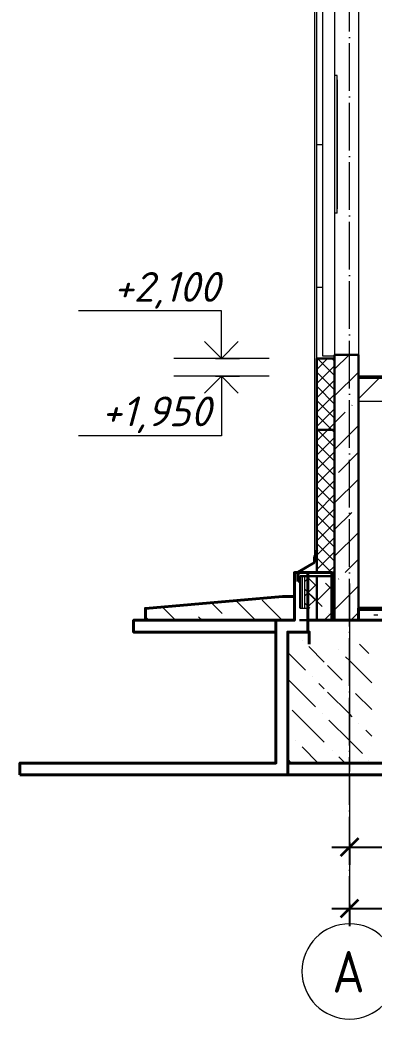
# Model space of a CAD drawing. Header units: millimetres. Extents: x -2951072 to 8268522, y -652067 to -630209.
# Drawn here: x 2691545 to 2694520, y -647572 to -639175 of the extents above; entities that cross this region are included whole.
import ezdxf

# ---------------------------------------------------------------- set-up
doc = ezdxf.new("R2010")
doc.units = ezdxf.units.MM
doc.header["$LTSCALE"] = 20
doc.linetypes.add('_ШПТ__20_т__2_5__Линия сетки', pattern=[25, 20, -2.5, 0, -2.5])
doc.linetypes.add('CENTER', pattern=[50.8, 31.75, -6.35, 6.35, -6.35])
doc.layers.get('0').update_dxf_attribs({"lineweight": 0})
doc.layers.get('Defpoints').update_dxf_attribs({"color": 4})
for name, color, linetype in [('ANNO-TEXT', 251, 'Continuous'), ('PDF __PP__F_Plate', 7, 'Continuous'), ('PDF __PP_Axis', 7, 'Continuous')]:
    doc.layers.add(name, color=color, linetype=linetype)
for name, color, linetype, lineweight in [('Высотные отметки', 7, 'Continuous', 9), ('Обобщенные модели', 7, 'Continuous', 18), ('Общие ребра', 7, 'Continuous', 18), ('ОСИ', 251, 'CENTER', 18), ('Перекрытия', 7, 'Continuous', 18), ('Стены', 7, 'Continuous', 18), ('Стены разрез', 7, 'Continuous', 30), ('Стены штриховка', 7, 'Continuous', 30), ('Типовые аннотации', 7, 'Continuous', 18)]:
    doc.layers.add(name, color=color, linetype=linetype, lineweight=lineweight)
for name, color, linetype, lineweight, true_color in [('Импосты витража', 7, 'Continuous', 9, 0x004080), ('Лестницы', 7, 'Continuous', 9, 0x506c76), ('Линии', 7, 'Continuous', 9, 0x00a600), ('Панели витража', 7, 'Continuous', 9, 0x0080c0), ('Фундамент несущей конструкции', 7, 'Continuous', 18, 0x400080)]:
    doc.layers.add(name, color=color, linetype=linetype, lineweight=lineweight, true_color=true_color)
doc.styles.add('GOST Common', font='', dxfattribs={"width": 0.9, "height": 350})
doc.styles.add('PDF ISOCPEUR Italic', font='isocpeui.ttf')
doc.styles.add('SPDS', font='isocpeui.ttf')
doc.styles.get('GOST Common').set_extended_font_data('GOST Common')
doc.dimstyles.new('м 100', dxfattribs={"dimscale": 100, "dimtxt": 2, "dimasz": 1.5, "dimexe": 1.5, "dimexo": 0.625, "dimtad": 1, "dimdec": 0, "dimrnd": 5, "dimtxsty": 'SPDS', "dimblk": 'ARCHTICK', "dimcen": 2.5, "dimdle": 1.5, "dimclrd": 256, "dimclre": 256, "dimclrt": 256, "dimadec": 0, "dimazin": 0, "dimtfac": 1, "dimtdec": 0, "dimtmove": 1, "dimatfit": 3, "dimldrblk": 'OPEN30', "dimfxl": 1, "dimarcsym": 0})
pattern_1 = [(45, (2699496.43, -640620.17), (-106.066, 106.066), [])]
pattern_2 = [(45, (2699496.43, -640620.17), (-60.1041, 60.1041), []), (135, (2699496.43, -640620.17), (-60.1041, -60.1041), [])]
pattern_3 = [(0, (2699496.43, -640620.17), (406.4, 101.6), [33.528, -271.272, 33.528, -271.272, -1625.6]), (0, (2699496.43, -640620.17), (406.4, 101.6), [-609.6, 33.528, -576.072, 33.528, -271.272, -711.2]), (0, (2699496.43, -640620.17), (406.4, 101.6), [-1524, 33.528, -169.672, 33.528, -474.472]), (120, (2699648.83, -640569.37), (-291.1882, 301.1527), [33.528, -271.272, 33.528, -271.272, -1625.6]), (120, (2699648.83, -640569.37), (-291.1882, 301.1527), [-609.6, 33.528, -576.072, 33.528, -271.272, -711.2]), (120, (2699648.83, -640569.37), (-291.1882, 301.1527), [-1524, 33.528, -169.672, 33.528, -474.472]), (240, (2699699.63, -640366.17), (-115.2118, -402.7527), [33.528, -271.272, 33.528, -271.272, -1625.6]), (240, (2699699.63, -640366.17), (-115.2118, -402.7527), [-609.6, 33.528, -576.072, 33.528, -271.272, -711.2]), (240, (2699699.63, -640366.17), (-115.2118, -402.7527), [-1524, 33.528, -169.672, 33.528, -474.472])]
pattern_4 = [(45, (2699496.43, -640620.17), (-235.732, 235.732), []), (45, (2699653.6, -640620.17), (-235.732, 235.732), [])]
pattern_5 = [(45, (2699496.43, -640620.17), (-224.506, 224.506), []), (45, (2699720.94, -640620.17), (-224.506, 224.506), [396.875, -79.375, 3.353, -76.022])]

# ---------------------------------------------------------------- blocks, each defined once
blk = doc.blocks.new('Прямоугольный импост - 50х100 мм RAL 9016-1207083-_О__Р__2-2_')
at = {"layer": 'Импосты витража', "color": 7}
for p, q in [((-225, 2120), (-225, 3310)), ((-125, 3310), (-125, 2130)), ((-125, 2120), (-225, 2120))]:
    blk.add_line(p, q, dxfattribs=at)
blk = doc.blocks.new('Прямоугольный импост - 50х100 мм RAL 9016-1207060-_О__Р__2-2_')
at = {"layer": 'Импосты витража', "color": 7}
for p, q in [((-225, 5680), (-125, 5680)), ((-225, 4490), (-225, 5680)), ((-125, 5680), (-125, 4490))]:
    blk.add_line(p, q, dxfattribs=at)
blk = doc.blocks.new('135_Витраж створка_Открывание_Профиль - Правое верхнее открывание-1512337-_О__Р__2-2_')
at = {"layer": 'Панели витража', "color": 7}
for p, q in [((-105, 4479), (-125, 4479)), ((-105, 3321), (-105, 4479)), ((-100, 4442.6), (-105, 4442.6)), ((-100, 3357.4), (-100, 4442.6)), ((-105, 3321), (-125, 3321)), ((-100, 3357.4), (-105, 3357.4))]:
    blk.add_line(p, q, dxfattribs=at)
blk = doc.blocks.new('Прямоугольный импост - 50х100 мм RAL 9016-1207086-_О__Р__2-2_')
at = {"layer": 'Импосты витража', "color": 7}
for p, q in [((-225, 3310), (-225, 4490)), ((-125, 4490), (-125, 3310))]:
    blk.add_line(p, q, dxfattribs=at)
blk = doc.blocks.new('190_ФЭ_Цоколь_Типовой - ФЭ-Ц1_140х80-1285834-_О__Р__2-2_')
at = {"layer": 'Обобщенные модели', "lineweight": 9}
h = blk.add_hatch(dxfattribs=at)
h.set_pattern_fill('FP_32', color=256, style=0, pattern_type=2)
h.set_pattern_definition([(45, (5182.4, 3500), (-106.066, 106.066), [])])
h.paths.add_polyline_path([(-433.1, 225), (-432.1, 226.7), (-432.1, 304.4), (-293.9, 384.2), (-293.9, 434.4), (-277, 451.3), (-277, 481.9), (-278, 481.8), (-278, 451.8), (-294.9, 434.8), (-294.9, 384.8), (-433.1, 305)], flags=0)
h.paths.add_polyline_path([(-276, 482.3), (-275.1, 482.5), (-278.4, 491)], flags=0)
at = {"layer": 'Обобщенные модели', "lineweight": 40}
for p, q in [((-278, 451.8), (-294.9, 434.8)), ((-294.9, 434.8), (-294.9, 384.8)), ((-293.9, 434.4), (-277, 451.3)), ((-293.9, 384.2), (-293.9, 434.4)), ((-277.7, 492.2), (-280.6, 491.4)), ((-280.6, 491.4), (-278, 481.8)), ((-279.3, 490.7), (-278.4, 491)), ((-277, 481.9), (-279.3, 490.7)), ((-278.4, 491), (-276, 482.3)), ((-278, 481.8), (-278, 451.8)), ((-275.1, 482.5), (-277.7, 492.2)), ((-277, 451.3), (-277, 481.9)), ((-276, 482.3), (-275.1, 482.5)), ((-294.9, 384.8), (-433.1, 305)), ((-432.1, 304.4), (-293.9, 384.2)), ((-433.1, 305), (-433.1, 225)), ((-432.1, 226.7), (-432.1, 304.4)), ((-433.1, 225), (-415.8, 235)), ((-416.3, 235.9), (-432.1, 226.7)), ((-415.8, 235), (-416.3, 235.9))]:
    blk.add_line(p, q, dxfattribs=at)
blk = doc.blocks.new('190_ФЭ_Стена_Стык вертикальный - ФЭ-C1_110-1290850-_О__Р__2-2_')
at = {"layer": 'Обобщенные модели'}
for p, q in [((-278, 5100), (-295, 5100)), ((-295, 5100), (-295, 434.7)), ((-275, 5100), (-278, 5100)), ((-278, 5100), (-278, 491.6)), ((-278, 489.6), (-278, 485.7)), ((-277, 452.8), (-275, 454.7))]:
    blk.add_line(p, q, dxfattribs=at)
blk = doc.blocks.new('Ось сетки - Круг_Ø8 мм-6577-_О__Р__2-2_')
at = {"layer": 'ОСИ', "linetype": 'Continuous', "lineweight": 20}
for start, end in [(360, 180), (180, 360)]:
    blk.add_arc((0, -2256.1), 400, start, end, dxfattribs=at)
blk = doc.blocks.new('_ARCHTICK')
at = {"color": 0, "linetype": 'ByBlock', "const_width": 0.15}
blk.add_lwpolyline([(-0.5, -0.5), (0.5, 0.5)], dxfattribs=at)
blk = doc.blocks.new('*D237')
at = {"lineweight": -2, "transparency": 16777216}
for p, q in [((2694314, -646089.4), (2694314, -646276.8)), ((2700314, -646089.4), (2700314, -646276.8)), ((2694164, -646126.8), (2700464, -646126.8))]:
    blk.add_line(p, q, dxfattribs=at)
at = {"layer": 'Defpoints', "color": 0, "transparency": 16777216}
for p in [(2694314, -646026.9), (2700314, -646026.9), (2700314, -646126.8)]:
    blk.add_point(p, dxfattribs=at)
at = {"lineweight": -2, "transparency": 16777216, "xscale": 150, "yscale": 150, "zscale": 150, "rotation": 180}
blk.add_blockref('_ARCHTICK', (2694314, -646126.8), dxfattribs=at)
at = {"lineweight": -2, "transparency": 16777216, "xscale": 150, "yscale": 150, "zscale": 150}
blk.add_blockref('_ARCHTICK', (2700314, -646126.8), dxfattribs=at)
at = {"transparency": 16777216, "insert": (2697314, -645939.3), "char_height": 250, "width": 756.843, "attachment_point": 5, "style": 'SPDS'}
blk.add_mtext('6000', dxfattribs=at)
blk = doc.blocks.new('_OPEN30')
at = {"color": 0, "linetype": 'ByBlock'}
for p, q in [((-1, 0.268), (0, 0)), ((0, 0), (-1, -0.268)), ((0, 0), (-1, 0))]:
    blk.add_line(p, q, dxfattribs=at)
blk = doc.blocks.new('*D239')
at = {"lineweight": -2, "transparency": 16777216}
for p, q in [((2694164, -646642.8), (2706464, -646642.8)), ((2694314, -646605.3), (2694314, -646792.8)), ((2706314, -646605.3), (2706314, -646792.8))]:
    blk.add_line(p, q, dxfattribs=at)
at = {"layer": 'Defpoints', "color": 0, "transparency": 16777216}
for p in [(2694314, -646542.8), (2706314, -646542.8), (2706314, -646642.8)]:
    blk.add_point(p, dxfattribs=at)
at = {"lineweight": -2, "transparency": 16777216, "xscale": 150, "yscale": 150, "zscale": 150, "rotation": 180}
blk.add_blockref('_ARCHTICK', (2694314, -646642.8), dxfattribs=at)
at = {"lineweight": -2, "transparency": 16777216, "xscale": 150, "yscale": 150, "zscale": 150}
blk.add_blockref('_ARCHTICK', (2706314, -646642.8), dxfattribs=at)
at = {"transparency": 16777216, "insert": (2699265.4, -646246.9), "char_height": 250, "width": 889.802, "attachment_point": 1, "line_spacing_factor": 1.022761, "style": 'SPDS'}
blk.add_mtext('12000', dxfattribs=at)
blk = doc.blocks.new('Высотные отметки - Стрелка вниз-5092-_О__Р__2-2_')
at = {"layer": 'Типовые аннотации'}
for p, q in [((9547.4, 6900), (10347.4, 6900)), ((9947.4, 6900), (9947.4, 6400)), ((9947.4, 6400), (11147.4, 6400))]:
    blk.add_line(p, q, dxfattribs=at)
at = {"layer": 'Типовые аннотации', "lineweight": 20}
for q in [(9806, 6758.6), (10088.8, 6758.6)]:
    blk.add_line((9947.4, 6900), q, dxfattribs=at)
blk = doc.blocks.new('Высотные отметки - Стрелка вверх-5091-_О__Р__2-2_')
at = {"layer": 'Типовые аннотации'}
for p, q in [((14009.7, 2800), (15209.7, 2800)), ((14009.7, 2400), (14009.7, 2800)), ((13609.7, 2400), (14409.7, 2400))]:
    blk.add_line(p, q, dxfattribs=at)
at = {"layer": 'Типовые аннотации', "lineweight": 20}
for q in [(13868.3, 2541.4), (14151.1, 2541.4)]:
    blk.add_line((14009.7, 2400), q, dxfattribs=at)
blk = doc.blocks.new('длорп')
at = {"layer": 'PDF __PP__F_Plate', "lineweight": 40}
for points in [[(103938.7, -11723.1), (116642.4, -11723.1), (116642.4, -11323), (116441.3, -11323), (116441.3, -11723.1)], [(116642.4, -11323), (116756.7, -11323), (116756.7, -11723.1), (116856.2, -11723.1), (118007.8, -11723.1), (118007.8, -11623.6), (116856.2, -11524.1), (116756.7, -11524.1)], [(116642.4, -11822.6), (116642.4, -11723.1)], [(119062.1, -13022.9), (119062.1, -12923.4), (116911.3, -12923.4), (116911.3, -11723.1)], [(118007.8, -11723.1), (118107.3, -11723.1), (118107.3, -11822.6), (116911.3, -11822.6)], [(116631.8, -11924.2), (116631.8, -11822.6), (116811.8, -11822.6), (116811.8, -13022.9), (119062.1, -13022.9)], [(103769.4, -12923.4), (105139, -12923.4), (106040.8, -12023.7), (108540.9, -12023.7), (109440.6, -12923.4), (111140.5, -12923.4), (112040.2, -12023.7), (114542.4, -12023.7), (115442.1, -12923.4), (116811.8, -12923.4)], [(103769.4, -13022.9), (105181.4, -13022.9), (106081.1, -12123.2), (108498.6, -12123.2), (109398.3, -13022.9), (111182.9, -13022.9), (112082.6, -12123.2), (114500.1, -12123.2), (115399.8, -13022.9), (116811.8, -13022.9)], [(117563.3, -12923.4), (119062.1, -12923.4), (117563.3, -12923.4)]]:
    blk.add_lwpolyline(points, dxfattribs=at)
at = {"layer": 'PDF __PP__F_Plate', "lineweight": 15}
for points in [[(116441.3, -11464.8), (116494.2, -11411.9)], [(116551.4, -11356.9), (116551.4, -11356.9)], [(116521.7, -11608.8), (116642.4, -11490.2)], [(116858.3, -11723.1), (117027.7, -11553.7)], [(117082.7, -11723.1), (117247.9, -11558)], [(117364.3, -11665.9), (117455.3, -11574.9)], [(116466.7, -11665.9), (116466.7, -11665.9)], [(117618.3, -11636.3), (117618.3, -11636.3)], [(117755.9, -11723.1), (117868.1, -11610.9)], [(116633.9, -11723.1), (116642.4, -11714.6)], [(117309.2, -11721), (117309.2, -11721)], [(117531.5, -11723.1), (117561.2, -11693.5)], [(117980.3, -11723.1), (118007.8, -11695.6)], [(116746.1, -11833.2), (116756.7, -11822.6)], [(116130.1, -12002.5), (116208.4, -11924.2)], [(116691.1, -11890.3), (116691.1, -11890.3)], [(116382, -11972.9), (116382, -11972.9)], [(116506.9, -12074.5), (116633.9, -11945.4)], [(116663.6, -12142.2), (116811.8, -11994.1)], [(116106.8, -12248.1), (116291, -12063.9), (116327, -12030)], [(116354.5, -12226.9), (116477.3, -12104.1)], [(116506.9, -12298.9), (116551.4, -12254.4)], [(116578.9, -12451.3), (116811.8, -12218.4)], [(116606.4, -12199.4), (116606.4, -12199.4)], [(116106.8, -12474.6), (116242.3, -12339.1)], [(116269.8, -12536), (116291, -12512.7), (116477.3, -12328.5)], [(116297.4, -12282), (116297.4, -12282)], [(116506.9, -12747.7), (116775.8, -12478.8)], [(116521.7, -12506.4), (116521.7, -12506.4)], [(116185.2, -12842.9), (116291, -12737.1), (116466.7, -12563.5)], [(116214.8, -12591), (116214.8, -12591)], [(116106.8, -12699), (116157.6, -12648.2)], [(116803.3, -12675.7), (116811.8, -12667.2)], [(116746.1, -12730.7), (116746.1, -12730.7)], [(116439.2, -12815.4), (116439.2, -12815.4)], [(116555.6, -12923.4), (116691.1, -12787.9)], [(116130.1, -12900.1), (116130.1, -12900.1)], [(116331.2, -12923.4), (116382, -12872.6)], [(116780, -12923.4), (116811.8, -12891.6)]]:
    blk.add_lwpolyline(points, dxfattribs=at)
at = {"layer": 'PDF __PP_Axis', "lineweight": 9}
for points in [[(116291, -12995.4), (116291, -11414)], [(116291, -13245.2), (116291, -13145.7)]]:
    blk.add_lwpolyline(points, dxfattribs=at)

msp = doc.modelspace()

# ---------------------------------------------------------------- hatches: boundary and pattern name
at = {"layer": 'Лестницы'}
h = msp.add_hatch(dxfattribs=at)
h.set_pattern_fill('FP_35', style=0, pattern_type=2)
h.set_pattern_definition(pattern_4)
h.paths.add_polyline_path([(2695415.3, -642180.2), (2695589, -642180.2), (2695589, -642170.2), (2694389, -642170.2), (2694389, -642180.2), (2695055.4, -642180.2)], flags=0)
h = msp.add_hatch(dxfattribs=at)
h.set_pattern_fill('FP_30', style=0, pattern_type=2)
h.set_pattern_definition(pattern_3)
h.paths.add_polyline_path([(2694389, -642185.2), (2695599, -642185.2), (2695599, -642180.2), (2694389, -642180.2)], flags=0)
h = msp.add_hatch(dxfattribs=at)
h.set_pattern_fill('FP_27', style=0, pattern_type=2)
h.set_pattern_definition(pattern_5)
h.paths.add_polyline_path([(2695415.3, -642380.2), (2695549.4, -642380.2), (2695604, -642352.9), (2695604, -642185.2), (2694389, -642185.2), (2694389, -642380.2), (2695055.4, -642380.2)], flags=0)
at = {"layer": 'Перекрытия', "lineweight": 9}
h = msp.add_hatch(dxfattribs=at)
h.set_pattern_fill('FP_35', color=256, style=0, pattern_type=2)
h.set_pattern_definition(pattern_4)
h.paths.add_polyline_path([(2700389, -644130.2), (2700389, -644120.2), (2694389, -644120.2), (2694389, -644130.2), (2700093.5, -644130.2)], flags=0)
h = msp.add_hatch(dxfattribs=at)
h.set_pattern_fill('FP_32', color=256, style=0, pattern_type=2)
h.set_pattern_definition(pattern_1)
h.paths.add_polyline_path([(2700093.5, -644137.2), (2700389, -644137.2), (2700389, -644135.2), (2694389, -644135.2), (2694389, -644137.2), (2699373.8, -644137.2)], flags=0)
h = msp.add_hatch(dxfattribs=at)
h.set_pattern_fill('FP_30', color=256, style=0, pattern_type=2)
h.set_pattern_definition(pattern_3)
h.paths.add_polyline_path([(2700093.5, -644220.2), (2700389, -644220.2), (2700389, -644137.2), (2694389, -644137.2), (2694389, -644220.2), (2699373.8, -644220.2)], flags=0)
at = {"layer": 'Стены штриховка', "lineweight": 9}
h = msp.add_hatch(dxfattribs=at)
h.set_pattern_fill('FP_27', color=256, style=0, pattern_type=2)
h.set_pattern_definition(pattern_5)
h.paths.add_polyline_path([(2694389, -644220.2), (2694389, -641990.2), (2694189, -641990.2), (2694189, -644220.2), (2694335.7, -644220.2)])
h.paths.add_polyline_path([(2694189, -638390.2), (2694389, -638390.2), (2694389, -635798.3), (2694189, -635798.3)])
h = msp.add_hatch(dxfattribs=at)
h.set_pattern_fill('FP_32', color=256, style=0, pattern_type=2)
h.set_pattern_definition(pattern_1)
h.paths.add_polyline_path([(2694039, -642620.2), (2694041, -642620.2), (2694041, -642020.2), (2694039, -642020.2)], flags=0)
h = msp.add_hatch(dxfattribs=at)
h.set_pattern_fill('FP_34', color=256, style=0, pattern_type=2)
h.set_pattern_definition(pattern_2)
h.paths.add_polyline_path([(2694187, -642620.2), (2694187, -642020.2), (2694041, -642020.2), (2694041, -642620.2)], flags=0)
h = msp.add_hatch(dxfattribs=at)
h.set_pattern_fill('FP_32', color=256, style=0, pattern_type=2)
h.set_pattern_definition(pattern_1)
h.paths.add_polyline_path([(2694187, -642620.2), (2694189, -642620.2), (2694189, -642020.2), (2694187, -642020.2)], flags=0)
h = msp.add_hatch(dxfattribs=at)
h.set_pattern_fill('FP_32', color=256, style=0, pattern_type=2)
h.set_pattern_definition(pattern_1)
h.paths.add_polyline_path([(2694039, -643820.2), (2694041, -643820.2), (2694041, -642620.2), (2694039, -642620.2), (2694039, -643649.8)], flags=0)
h = msp.add_hatch(dxfattribs=at)
h.set_pattern_fill('FP_34', color=256, style=0, pattern_type=2)
h.set_pattern_definition(pattern_2)
h.paths.add_polyline_path([(2694041, -643820.2), (2694187, -643820.2), (2694187, -642620.2), (2694041, -642620.2), (2694041, -643649.8)], flags=0)
h = msp.add_hatch(dxfattribs=at)
h.set_pattern_fill('FP_32', color=256, style=0, pattern_type=2)
h.set_pattern_definition(pattern_1)
h.paths.add_polyline_path([(2694187, -643820.2), (2694189, -643820.2), (2694189, -642620.2), (2694187, -642620.2), (2694187, -643649.8)], flags=0)
h = msp.add_hatch(dxfattribs=at)
h.set_pattern_fill('FP_34', color=256, style=0, pattern_type=2)
h.set_pattern_definition(pattern_2)
h.paths.add_polyline_path([(2693939, -644120.2), (2694039, -644120.2), (2694039, -643850.2), (2693939, -643850.2)], flags=0)
h = msp.add_hatch(dxfattribs=at)
h.set_pattern_fill('FP_27', color=256, style=0, pattern_type=2)
h.set_pattern_definition(pattern_5)
h.paths.add_polyline_path([(2694189, -644220.2), (2694189, -643850.2), (2694039, -643850.2), (2694039, -644220.2)], flags=0)

# ---------------------------------------------------------------- linework, layer by layer
for p, q in [((2693899, -644120.2), (2693964.7, -644120.2)), ((2694314, -645522.1), (2694314, -646754.2))]:
    msp.add_line(p, q)
at = {"layer": 'Высотные отметки'}
for p, q in [((2693189, -642020.2), (2693280.7, -642020.2)), ((2693280.7, -642020.2), (2693237.6, -642020.2)), ((2693189, -642170.2), (2693280.7, -642170.2)), ((2693280.7, -642170.2), (2693237.6, -642170.2))]:
    msp.add_line(p, q, dxfattribs=at)
at = {"layer": 'Лестницы', "color": 7, "lineweight": 18}
for p, q in [((2695589, -642170.2), (2694389, -642170.2)), ((2694389, -642170.2), (2694389, -642180.2)), ((2695599, -642180.2), (2694389, -642180.2)), ((2694389, -642180.2), (2694389, -642185.2)), ((2694389, -642180.2), (2695589, -642180.2)), ((2694389, -642185.2), (2695599, -642185.2)), ((2695604, -642185.2), (2694389, -642185.2)), ((2694389, -642185.2), (2694389, -642380.2)), ((2694389, -642380.2), (2695549.4, -642380.2))]:
    msp.add_line(p, q, dxfattribs=at)
at = {"layer": 'Линии', "color": 7, "true_color": 0xffffff}
for p, q in [((2693189, -642020.2), (2693389, -642020.2)), ((2693189, -642170.2), (2693389, -642170.2))]:
    msp.add_line(p, q, dxfattribs=at)
at = {"layer": 'Общие ребра'}
for p, q in [((2700389, -644130.2), (2694389, -644130.2)), ((2700389, -644135.2), (2694389, -644135.2)), ((2700389, -644137.2), (2694389, -644137.2))]:
    msp.add_line(p, q, dxfattribs=at)
at = {"layer": 'ОСИ', "linetype": '_ШПТ__20_т__2_5__Линия сетки'}
msp.add_line((2694314, -646772.3), (2694314, -635063.2), dxfattribs=at)
at = {"layer": 'Перекрытия', "lineweight": 40}
for p, q in [((2700389, -644120.2), (2694389, -644120.2)), ((2694389, -644120.2), (2694389, -644220.2)), ((2694389, -644220.2), (2700389, -644220.2))]:
    msp.add_line(p, q, dxfattribs=at)
at = {"layer": 'Стены'}
for p, q in [((2694039, -642020.2), (2694039, -638420.2)), ((2694389, -638390.2), (2694389, -641990.2)), ((2694039, -640220.2), (2694089, -640220.2)), ((2694039, -641420.2), (2694089, -641420.2))]:
    msp.add_line(p, q, dxfattribs=at)
at = {"layer": 'Стены разрез'}
for p, q in [((2694039, -642020.2), (2694039, -643820.2)), ((2694189, -642020.2), (2694039, -642020.2)), ((2694389, -641990.2), (2694189, -641990.2)), ((2694189, -641990.2), (2694189, -644220.2)), ((2694389, -644120.2), (2694389, -641990.2)), ((2694189, -642620.2), (2694039, -642620.2)), ((2694039, -643820.2), (2694189, -643820.2)), ((2693899, -643850.2), (2693899, -644120.2)), ((2694189, -643850.2), (2693899, -643850.2)), ((2694039, -643850.2), (2694039, -644220.2))]:
    msp.add_line(p, q, dxfattribs=at)
at = {"layer": 'Стены штриховка', "lineweight": 9}
for p, q in [((2694041, -642020.2), (2694041, -643820.2)), ((2694187, -642020.2), (2694187, -643820.2)), ((2693919, -644120.2), (2693919, -643850.2)), ((2693939, -644120.2), (2693939, -643850.2))]:
    msp.add_line(p, q, dxfattribs=at)
at = {"layer": 'Фундамент несущей конструкции', "color": 7, "lineweight": 30}
msp.add_line((2706734, -644220.2), (2693894, -644220.2), dxfattribs=at)

# ---------------------------------------------------------------- block references
at = {"xscale": -1}
msp.add_blockref('длорп', (2810607.1, -632497.1), dxfattribs=at)
at = {"layer": 'Высотные отметки', "lineweight": 20, "extrusion": (0, 0, -1)}
for name, p in [('Высотные отметки - Стрелка вверх-5091-_О__Р__2-2_', (-2707247.3, -644420.2)), ('Высотные отметки - Стрелка вниз-5092-_О__Р__2-2_', (-2703185, -649070.2))]:
    msp.add_blockref(name, p, dxfattribs=at)
at = {"layer": 'Импосты витража', "color": 7}
for name in ['Прямоугольный импост - 50х100 мм RAL 9016-1207060-_О__Р__2-2_', 'Прямоугольный импост - 50х100 мм RAL 9016-1207086-_О__Р__2-2_', 'Прямоугольный импост - 50х100 мм RAL 9016-1207083-_О__Р__2-2_']:
    msp.add_blockref(name, (2694314, -644120.2), dxfattribs=at)
at = {"layer": 'Обобщенные модели'}
for name in ['190_ФЭ_Стена_Стык вертикальный - ФЭ-C1_110-1290850-_О__Р__2-2_', '190_ФЭ_Цоколь_Типовой - ФЭ-Ц1_140х80-1285834-_О__Р__2-2_']:
    msp.add_blockref(name, (2694314, -644120.2), dxfattribs=at)
at = {"layer": 'ОСИ', "lineweight": 20}
msp.add_blockref('Ось сетки - Круг_Ø8 мм-6577-_О__Р__2-2_', (2694314, -644916.2), dxfattribs=at)
at = {"layer": 'Панели витража', "color": 7}
msp.add_blockref('135_Витраж створка_Открывание_Профиль - Правое верхнее открывание-1512337-_О__Р__2-2_', (2694314, -644120.2), dxfattribs=at)

# ---------------------------------------------------------------- texts
at = {"layer": 'ANNO-TEXT', "color": 7, "lineweight": 0, "char_height": 250, "width": 1028.823, "attachment_point": 1, "line_spacing_factor": 1.022761, "style": 'PDF ISOCPEUR Italic'}
for s, insert in [('+2,100', (2692330.3, -641293.5)), ('+1,950', (2692230.3, -642339.6))]:
    msp.add_mtext(s, dxfattribs=dict(at, insert=insert))
at = {"layer": 'ОСИ', "insert": (2694170.5, -646999.8), "char_height": 350, "width": 346.329, "attachment_point": 1, "style": 'GOST Common'}
msp.add_mtext('\\fGOST Common|b0|i0|c204|p34|;\\W.9;А', dxfattribs=at)

# ---------------------------------------------------------------- dimensions: what is measured, and where the dimension line sits
dim = msp.add_linear_dim(base=(2700314, -646126.8), p1=(2694314, -646026.9), p2=(2700314, -646026.9), dimstyle='м 100', override={"dimtxt": 2.5})
dim.commit()
dim.dimension.update_dxf_attribs({"geometry": '*D237', "text_midpoint": (2697314, -645939.3)})
dim = msp.add_linear_dim(base=(2706314, -646642.8), p1=(2694314, -646542.8), p2=(2706314, -646542.8), dimstyle='м 100', override={"dimtxt": 2.5})
dim.commit()
dim.dimension.update_dxf_attribs({"geometry": '*D239', "text_midpoint": (2699710.3, -646642.8), "dimtype": 160})

doc.saveas('drawing.dxf')
